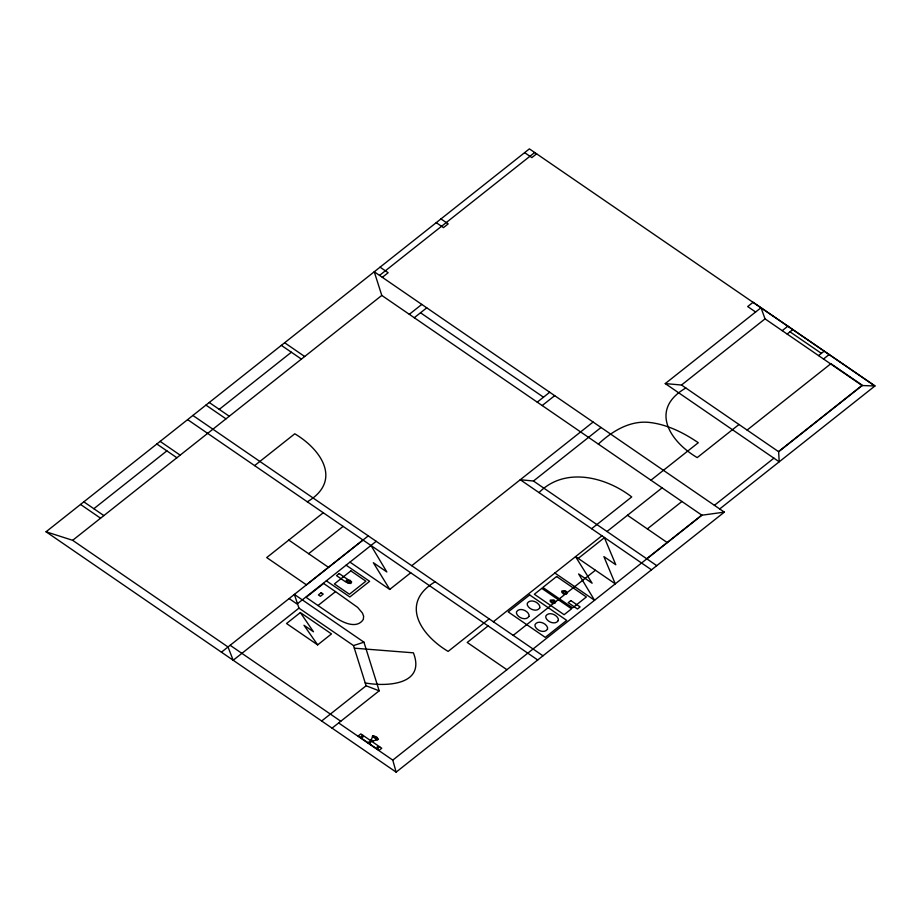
<?xml version="1.0" encoding="UTF-8"?>
<svg xmlns="http://www.w3.org/2000/svg" width="921" height="921" viewBox="0 0 921 921"><rect width="100%" height="100%" fill="white"/><g stroke="black" fill="none" stroke-linecap="round" stroke-linejoin="round"><path stroke-width="1.38" d="M724.332 512.134L701.917 515.207L381.789 295.422L374.248 271.776L724.332 512.134L396.134 772.132L46.05 531.774L529.391 148.868L874.95 385.968L719.704 508.956M379.533 275.414L534.687 152.506M536.621 153.83L531.866 157.595L524.648 152.633M382.33 277.336L388.155 272.72L380.062 267.159M93.85 508.714L166.862 450.876M219.256 409.373L291.37 352.236M46.05 531.774L72.655 540.316L381.789 295.422M409.304 314.314L421.795 304.425M414.266 317.722L426.757 307.833M254.622 465.612L294.789 433.791C321.671 449.782 342.324 481.073 307.315 501.795M323.283 512.755L266.71 557.573L306.405 584.823L362.978 540.005M308.639 553.705L343.13 526.386M221.443 652.183L368.273 535.872M537.231 402.143L549.722 392.254M542.193 405.551L554.684 395.662M376.217 541.318L297.057 604.026L289.113 598.569M332.067 728.143L379.187 690.819L363.945 642.179L294.375 594.413L298.968 608.136L233.186 660.253L228.017 646.979L72.655 540.316M300.361 612.557L286.535 623.517L317.653 644.884L331.491 633.924L300.361 612.557L313.474 631.783L303.976 625.267L317.653 644.884M317.998 605.523L335.52 591.639L357.67 607.411L362.437 613.075L363.634 616.253L363.323 619.407C356.818 629.492 342.693 622.527 335.037 617.22L306.094 597.361L323.628 583.477L335.52 591.639M411.745 565.713L593.101 422.037M410.731 572.793L389.733 589.428L350.038 562.178M651.504 569.834L520.273 479.737L533.466 481.015L601.045 427.482M665.261 383.585L681.505 385.024L778.636 451.716L779.201 461.812L665.261 383.585L761.011 307.741L765.04 318.862L862.16 385.542L874.95 385.968L753.079 302.295L747.691 306.555L755.623 312M598.328 444.095C612.292 431.074 630.229 420.034 650.111 422.52C667.679 424.662 683.808 432.87 698.291 442.713L650.94 480.209M539.015 492.597C564.78 466.452 605.707 476.802 631.725 496.937L591.616 528.712M681.505 385.024L765.04 318.862M435.149 581.784C399.369 603.036 420.69 635.076 448.124 651.4L489.178 618.877M685.846 388.006C649.524 408.912 668.911 440.86 697.22 457.599L738.999 424.5M782.217 330.651L787.869 326.184M787.179 334.058L792.831 329.58M321.659 720.993L366.109 685.777L379.187 690.819M818.55 355.598L824.203 351.12M823.512 359.006L829.165 354.527M606.997 531.498L662.107 487.842M488.095 625.912L467.212 642.455L506.907 669.705M493.311 621.779L601.885 535.769M578.227 558.414L604.533 537.576M747.115 430.072L830.892 363.703L862.286 385.254L778.51 451.624M360.295 737.468L362.966 735.349M367.698 742.556C371.946 741.865 371.347 737.353 373.396 735.741L376.712 737.076L378.289 739.103C375.987 741.083 371.221 739.862 369.482 743.777M647.336 528.896L681.954 501.473M513.204 635.363L595.346 570.295M379.498 746.712L376.827 748.819L379.567 746.747M778.636 451.716L862.16 385.542M646.692 558.748L701.802 515.092M396.134 772.132L392.783 760.113L701.917 515.207M714.408 505.318L773.916 458.174M298.968 608.136L353.514 645.575L363.945 642.179M354.332 648.177L413.402 652.828C426.032 685.12 386.348 686.824 365.223 682.933M790.011 331.825L821.382 353.365M440.963 218.922L448.193 223.884L443.473 227.625L436.243 222.663M420.517 312.772L543.482 397.193M627.477 515.276L667.184 542.527M533.466 481.015L656.765 565.667M284.647 342.75L304.678 356.508M281.366 345.363L301.386 359.109M575.579 556.595L615.286 583.856L603.888 556.583L615.792 564.757L604.326 537.45M554.856 573.012L594.563 600.273L578.618 573.956L592.122 583.223L575.556 556.629M209.24 402.489L229.271 416.246M205.947 405.102L225.979 418.848M192.88 415.452L542.976 655.81M187.619 419.619L537.714 659.977M346.1 565.172L369.62 581.324L349.865 596.969L326.345 580.829M160.139 441.389L180.159 455.147M156.846 444.003L176.878 457.749M288.791 540.074L328.486 567.324M83.834 501.841L103.866 515.587M80.541 504.443L100.573 518.201M371.209 739.782L372.993 741.002M370.369 740.438L360.848 733.899L358.177 736.017L379.084 750.373L381.755 748.255L372.165 741.67M230.158 645.287L340.782 721.235M338.64 722.939L392.783 760.113M389.779 589.405L373.339 562.696L386.832 571.964L371.036 545.543M353.514 645.575L366.109 685.777M554.43 601.643L554.051 602.518L552.243 602.334L551.403 600.699L553.521 600.63L554.43 601.643M565.978 592.502L565.586 593.377L563.779 593.205L562.938 591.558L565.068 591.489L565.978 592.502M350.394 581.819L350.015 582.694L348.207 582.521L347.367 580.886L349.485 580.817L350.394 581.819M351.569 581.934L350.889 583.477L347.724 583.166L346.123 581.404L346.261 580.288L349.968 580.172L351.569 581.934M555.605 601.747L554.926 603.29L551.76 602.979L550.159 601.217L550.298 600.112L554.005 599.985L555.605 601.747M567.14 592.606L566.461 594.149L563.295 593.838L561.695 592.076L561.833 590.971L565.54 590.845L567.14 592.606M539.775 607.837C537.001 612.5 528.896 609.449 527.307 604.959L527.284 603.301C530.082 598.627 538.163 601.678 539.752 606.168L539.775 607.837M558.299 620.547C555.524 625.221 547.419 622.17 545.842 617.68L545.819 616.011C548.605 611.348 556.687 614.399 558.276 618.889L558.299 620.547M528.999 616.368C526.225 621.042 518.12 617.991 516.531 613.501L516.508 611.832C519.306 607.169 527.388 610.22 528.976 614.71L528.999 616.368M547.523 629.089C544.748 633.763 536.644 630.701 535.055 626.211L535.032 624.553C537.829 619.879 545.911 622.941 547.5 627.431L547.523 629.089M339.17 573.564L336.545 575.648L345.801 582.003L348.437 579.919L339.17 573.564M321.199 592.71L318.413 594.908L320.416 596.29L323.202 594.08L321.199 592.71M350.866 570.882L334.404 583.926L349.427 594.241L365.89 581.197L350.866 570.882M529.656 594.931L508.219 611.924L545.267 637.367L566.714 620.374L529.656 594.931M556.606 576.523L542.837 587.437L572.609 607.872L586.378 596.969L556.606 576.523M541.79 588.358L534.341 594.252L564.113 614.698L571.561 608.804L541.79 588.358M362.862 736.904L361.654 736.397L362.862 736.904M377.414 746.896C376.09 747.541 379.544 748.209 377.414 746.896M570.836 600.573L568.211 602.656L577.467 609.011L580.103 606.927L570.836 600.573M372.429 736.19C381.605 744.421 377.403 736.201 372.429 736.19"/></g></svg>
